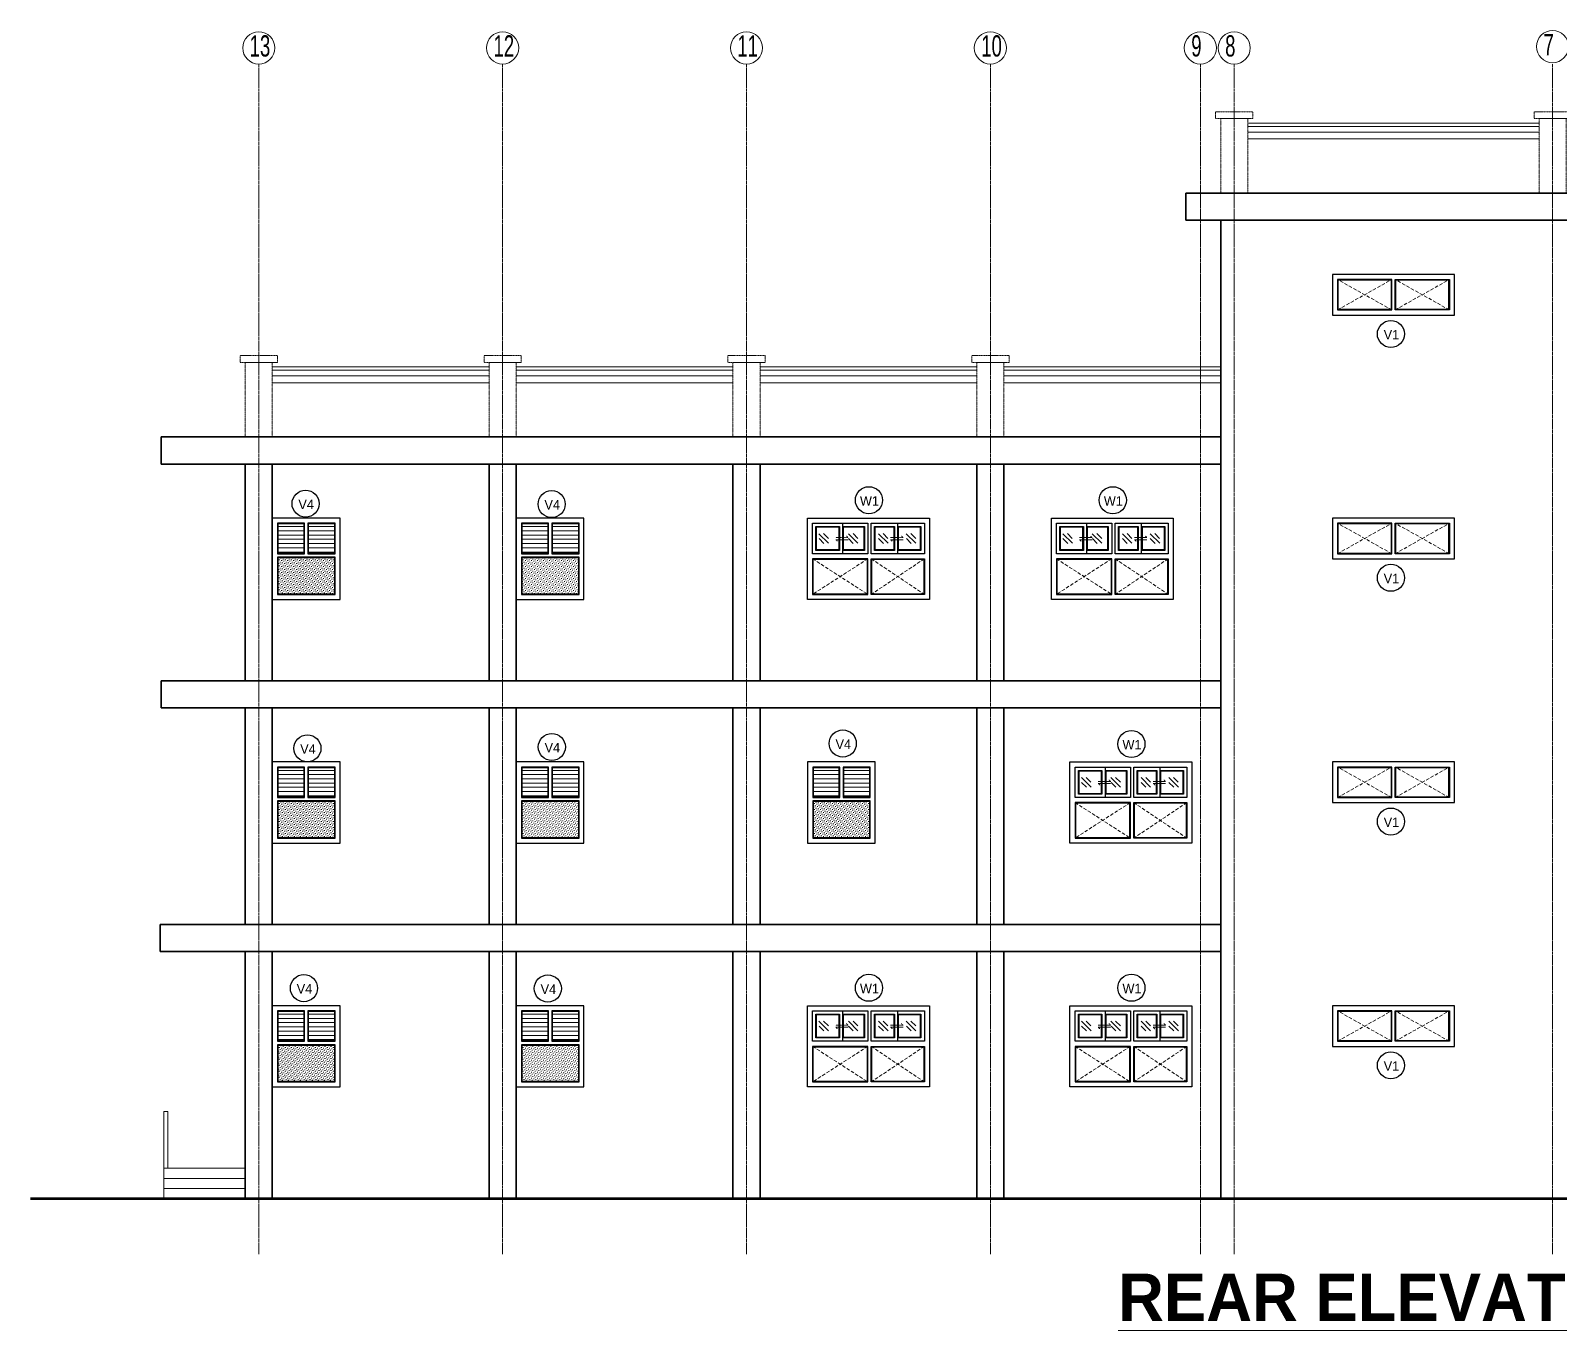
# Model space of a CAD drawing. Header units: inches. Extents: x -3071 to 2534411, y -17796 to 388172.
# Drawn here: x 1809925 to 1832493, y 161786 to 180982 of the extents above; entities that cross this region are included whole.
import ezdxf
from ezdxf.enums import TextEntityAlignment as Align

# ---------------------------------------------------------------- set-up
doc = ezdxf.new("R2010")
doc.units = ezdxf.units.IN
doc.header["$MEASUREMENT"] = 0
for name, pattern in [('ACAD_ISO08W100', [36, 24, -3, 6, -3]), ('DASHED', [0.75, 0.5, -0.25]), ('HIDDEN2', [0.1875, 0.125, -0.0625]), ('TRAZOS1', [0.15, 0.1, -0.05])]:
    doc.linetypes.add(name, pattern=pattern)
for name, color, linetype, lineweight in [('001-Archi- door window elevation', 92, 'Continuous', 25), ('001-Archi-hatch', 9, 'Continuous', 0), ('001-Archi-Opening Tags', 14, 'Continuous', 25), ('A .8 boundary line', 10, 'Continuous', 53), ('A 0.13 Text', 6, 'Continuous', 13), ('A 0.13 window elevation', 253, 'Continuous', 13), ('A 0.13parapet partition', 230, 'Continuous', 13), ('A 0.18 steps', 6, 'Continuous', 18), ('A 0.35 front line elevation', 112, 'Continuous', 35), ('A 0.9 RAILING', 100, 'Continuous', 9), ('cen', 50, 'ACAD_ISO08W100', 5), ('Grid Tag', 6, 'Continuous', 20)]:
    doc.layers.add(name, color=color, linetype=linetype, lineweight=lineweight)
doc.styles.add('Archi 100', font='GOTHIC.TTF', dxfattribs={"height": 200})
doc.styles.add('CG', font='GOTHIC.TTF', dxfattribs={"height": 40})
doc.styles.get("Standard").update_dxf_attribs({"font": 'GOTHIC.TTF'})

# ---------------------------------------------------------------- blocks, each defined once
blk = doc.blocks.new('window tag')
blk.add_circle((0, 0), 200)
at = {"style": 'Archi 100', "flags": 1}
for tag, p in [('WIDTH', (15, 174.5)), ('HEIGHT', (-4.5, -348.5))]:
    blk.add_attdef(tag, p, '', height=200, dxfattribs=at)
at = {"style": 'Archi 100'}
blk.add_attdef('SYMBOL', text='', height=200, dxfattribs=at).set_placement((8, -10.5), align=Align.MIDDLE_CENTER)
blk = doc.blocks.new('grid')
at = {"layer": 'Grid Tag', "linetype": 'Continuous', "ltscale": 30}
blk.add_circle((51, 48), 264, dxfattribs=at)
blk.add_attdef('GRID', (-143, -93), '', height=200)

msp = doc.modelspace()

# ---------------------------------------------------------------- hatches: boundary and pattern name
at = {"layer": '001-Archi-hatch'}
h = msp.add_hatch(dxfattribs=at)
h.set_pattern_fill('ANSI31', color=256, scale=500, angle=135)
h.set_pattern_definition([(180, (1482351.63, 75906.495), (-1e-14, -62.5), [])])
h.paths.add_polyline_path([(1813958.5, 173696.19), (1813580.93, 173696.19), (1813580.93, 173266.19), (1813958.5, 173266.19)])
h = msp.add_hatch(dxfattribs=at)
h.set_pattern_fill('ANSI31', color=256, scale=500, angle=135)
h.set_pattern_definition([(180, (1482354.066, 75906.495), (-1e-14, -62.5), [])])
h.paths.add_polyline_path([(1814410.93, 173696.19), (1814028.5, 173696.19), (1814028.5, 173266.19), (1814410.93, 173266.19)])
h = msp.add_hatch(dxfattribs=at)
h.set_pattern_fill('ANSI31', color=256, scale=500, angle=135)
h.set_pattern_definition([(180, (1485951.63, 75906.495), (-1e-14, -62.5), [])])
h.paths.add_polyline_path([(1817558.5, 173696.19), (1817180.93, 173696.19), (1817180.93, 173266.19), (1817558.5, 173266.19)])
h = msp.add_hatch(dxfattribs=at)
h.set_pattern_fill('ANSI31', color=256, scale=500, angle=135)
h.set_pattern_definition([(180, (1485954.066, 75906.495), (-1e-14, -62.5), [])])
h.paths.add_polyline_path([(1818010.93, 173696.19), (1817628.5, 173696.19), (1817628.5, 173266.19), (1818010.93, 173266.19)])
h = msp.add_hatch(dxfattribs=at)
h.set_pattern_fill('DOTS', color=256, scale=500, angle=45)
h.set_pattern_definition([(45, (1475346.39, 75906.495), (-11.0485435, 33.1456304), [0, -31.25])])
h.paths.add_polyline_path([(1813580.93, 172666.19), (1814405.69, 172666.19), (1814405.69, 173196.19), (1813580.93, 173196.19)])
h = msp.add_hatch(dxfattribs=at)
h.set_pattern_fill('DOTS', color=256, scale=500, angle=45)
h.set_pattern_definition([(45, (1478946.39, 75906.495), (-11.0485435, 33.1456304), [0, -31.25])])
h.paths.add_polyline_path([(1817180.93, 172666.19), (1818005.69, 172666.19), (1818005.69, 173196.19), (1817180.93, 173196.19)])
h = msp.add_hatch(dxfattribs=at)
h.set_pattern_fill('ANSI31', color=256, scale=500, angle=135)
h.set_pattern_definition([(180, (1482351.63, 72306.495), (-1e-14, -62.5), [])])
h.paths.add_polyline_path([(1813958.5, 170096.19), (1813580.93, 170096.19), (1813580.93, 169666.19), (1813958.5, 169666.19)])
h = msp.add_hatch(dxfattribs=at)
h.set_pattern_fill('ANSI31', color=256, scale=500, angle=135)
h.set_pattern_definition([(180, (1482354.066, 72306.495), (-1e-14, -62.5), [])])
h.paths.add_polyline_path([(1814410.93, 170096.19), (1814028.5, 170096.19), (1814028.5, 169666.19), (1814410.93, 169666.19)])
h = msp.add_hatch(dxfattribs=at)
h.set_pattern_fill('ANSI31', color=256, scale=500, angle=135)
h.set_pattern_definition([(180, (1485951.63, 72306.495), (-1e-14, -62.5), [])])
h.paths.add_polyline_path([(1817558.5, 170096.19), (1817180.93, 170096.19), (1817180.93, 169666.19), (1817558.5, 169666.19)])
h = msp.add_hatch(dxfattribs=at)
h.set_pattern_fill('ANSI31', color=256, scale=500, angle=135)
h.set_pattern_definition([(180, (1485954.066, 72306.495), (-1e-14, -62.5), [])])
h.paths.add_polyline_path([(1818010.93, 170096.19), (1817628.5, 170096.19), (1817628.5, 169666.19), (1818010.93, 169666.19)])
h = msp.add_hatch(dxfattribs=at)
h.set_pattern_fill('ANSI31', color=256, scale=500, angle=135)
h.set_pattern_definition([(180, (1490251.69, 72306.495), (-1e-14, -62.5), [])])
h.paths.add_polyline_path([(1821858.56, 170096.19), (1821480.99, 170096.19), (1821480.99, 169666.19), (1821858.56, 169666.19)])
h = msp.add_hatch(dxfattribs=at)
h.set_pattern_fill('ANSI31', color=256, scale=500, angle=135)
h.set_pattern_definition([(180, (1490254.125, 72306.495), (-1e-14, -62.5), [])])
h.paths.add_polyline_path([(1822310.99, 170096.19), (1821928.56, 170096.19), (1821928.56, 169666.19), (1822310.99, 169666.19)])
h = msp.add_hatch(dxfattribs=at)
h.set_pattern_fill('DOTS', color=256, scale=500, angle=45)
h.set_pattern_definition([(45, (1475346.39, 72306.495), (-11.0485435, 33.1456304), [0, -31.25])])
h.paths.add_polyline_path([(1813580.93, 169066.19), (1814405.69, 169066.19), (1814405.69, 169596.19), (1813580.93, 169596.19)])
h = msp.add_hatch(dxfattribs=at)
h.set_pattern_fill('DOTS', color=256, scale=500, angle=45)
h.set_pattern_definition([(45, (1478946.39, 72306.495), (-11.0485435, 33.1456304), [0, -31.25])])
h.paths.add_polyline_path([(1817180.93, 169066.19), (1818005.69, 169066.19), (1818005.69, 169596.19), (1817180.93, 169596.19)])
h = msp.add_hatch(dxfattribs=at)
h.set_pattern_fill('DOTS', color=256, scale=500, angle=45)
h.set_pattern_definition([(45, (1483246.448, 72306.495), (-11.0485435, 33.1456304), [0, -31.25])])
h.paths.add_polyline_path([(1821480.99, 169066.19), (1822305.75, 169066.19), (1822305.75, 169596.19), (1821480.99, 169596.19)])
h = msp.add_hatch(dxfattribs=at)
h.set_pattern_fill('ANSI31', color=256, scale=500, angle=135)
h.set_pattern_definition([(180, (1482351.63, 68706.495), (-1e-14, -62.5), [])])
h.paths.add_polyline_path([(1813958.5, 166496.19), (1813580.93, 166496.19), (1813580.93, 166066.19), (1813958.5, 166066.19)])
h = msp.add_hatch(dxfattribs=at)
h.set_pattern_fill('ANSI31', color=256, scale=500, angle=135)
h.set_pattern_definition([(180, (1482354.066, 68706.495), (-1e-14, -62.5), [])])
h.paths.add_polyline_path([(1814410.93, 166496.19), (1814028.5, 166496.19), (1814028.5, 166066.19), (1814410.93, 166066.19)])
h = msp.add_hatch(dxfattribs=at)
h.set_pattern_fill('ANSI31', color=256, scale=500, angle=135)
h.set_pattern_definition([(180, (1485951.63, 68706.495), (-1e-14, -62.5), [])])
h.paths.add_polyline_path([(1817558.5, 166496.19), (1817180.93, 166496.19), (1817180.93, 166066.19), (1817558.5, 166066.19)])
h = msp.add_hatch(dxfattribs=at)
h.set_pattern_fill('ANSI31', color=256, scale=500, angle=135)
h.set_pattern_definition([(180, (1485954.066, 68706.495), (-1e-14, -62.5), [])])
h.paths.add_polyline_path([(1818010.93, 166496.19), (1817628.5, 166496.19), (1817628.5, 166066.19), (1818010.93, 166066.19)])
h = msp.add_hatch(dxfattribs=at)
h.set_pattern_fill('DOTS', color=256, scale=500, angle=45)
h.set_pattern_definition([(45, (1475346.39, 68706.495), (-11.0485435, 33.1456304), [0, -31.25])])
h.paths.add_polyline_path([(1813580.93, 165466.19), (1814405.69, 165466.19), (1814405.69, 165996.19), (1813580.93, 165996.19)])
h = msp.add_hatch(dxfattribs=at)
h.set_pattern_fill('DOTS', color=256, scale=500, angle=45)
h.set_pattern_definition([(45, (1478946.39, 68706.495), (-11.0485435, 33.1456304), [0, -31.25])])
h.paths.add_polyline_path([(1817180.93, 165466.19), (1818005.69, 165466.19), (1818005.69, 165996.19), (1817180.93, 165996.19)])

# ---------------------------------------------------------------- linework, layer by layer
at = {"layer": '001-Archi- door window elevation'}
for points in [[(1829143.48, 176781.19), (1830943.48, 176781.19), (1830943.48, 177381.19), (1829143.48, 177381.19)], [(1829218.48, 176856.19), (1830018.48, 176856.19), (1830018.48, 177306.19), (1829218.48, 177306.19)], [(1830068.48, 177306.19), (1830868.48, 177306.19), (1830868.48, 176856.19), (1830068.48, 176856.19)], [(1813493.5, 172581.19), (1814493.5, 172581.19), (1814493.5, 173781.19), (1813493.5, 173781.19)], [(1817093.5, 172581.19), (1818093.5, 172581.19), (1818093.5, 173781.19), (1817093.5, 173781.19)], [(1821393.56, 173781.19), (1823193.56, 173781.19), (1823193.56, 172581.19), (1821393.56, 172581.19)], [(1824993.56, 173781.19), (1826793.56, 173781.19), (1826793.56, 172581.19), (1824993.56, 172581.19)], [(1829143.48, 173181.19), (1830943.48, 173181.19), (1830943.48, 173781.19), (1829143.48, 173781.19)], [(1813968.5, 173706.19), (1813570.93, 173706.19), (1813570.93, 173256.19), (1813968.5, 173256.19)], [(1814420.93, 173706.19), (1814018.5, 173706.19), (1814018.5, 173256.19), (1814420.93, 173256.19)], [(1817568.5, 173706.19), (1817170.93, 173706.19), (1817170.93, 173256.19), (1817568.5, 173256.19)], [(1818020.93, 173706.19), (1817618.5, 173706.19), (1817618.5, 173256.19), (1818020.93, 173256.19)], [(1821865.47, 173306.19), (1821518.56, 173306.19), (1821518.56, 173656.19), (1821865.47, 173656.19)], [(1822234.3, 173306.19), (1821915.47, 173306.19), (1821915.47, 173656.19), (1822234.3, 173656.19)], [(1822676.43, 173306.19), (1822384.3, 173306.19), (1822384.3, 173656.19), (1822676.43, 173656.19)], [(1823068.56, 173306.19), (1822726.43, 173306.19), (1822726.43, 173656.19), (1823068.56, 173656.19)], [(1825465.47, 173306.19), (1825118.56, 173306.19), (1825118.56, 173656.19), (1825465.47, 173656.19)], [(1825834.3, 173306.19), (1825515.47, 173306.19), (1825515.47, 173656.19), (1825834.3, 173656.19)], [(1826276.43, 173306.19), (1825984.3, 173306.19), (1825984.3, 173656.19), (1826276.43, 173656.19)], [(1826668.56, 173306.19), (1826326.43, 173306.19), (1826326.43, 173656.19), (1826668.56, 173656.19)], [(1829218.48, 173256.19), (1830018.48, 173256.19), (1830018.48, 173706.19), (1829218.48, 173706.19)], [(1830068.48, 173706.19), (1830868.48, 173706.19), (1830868.48, 173256.19), (1830068.48, 173256.19)], [(1813570.93, 172656.19), (1814420.93, 172656.19), (1814420.93, 173206.19), (1813570.93, 173206.19)], [(1817170.93, 172656.19), (1818020.93, 172656.19), (1818020.93, 173206.19), (1817170.93, 173206.19)], [(1822284.3, 173181.19), (1821468.56, 173181.19), (1821468.56, 172656.19), (1822284.3, 172656.19)], [(1822334.3, 173181.19), (1823118.56, 173181.19), (1823118.56, 172656.19), (1822334.3, 172656.19)], [(1825884.3, 173181.19), (1825068.56, 173181.19), (1825068.56, 172656.19), (1825884.3, 172656.19)], [(1825934.3, 173181.19), (1826718.56, 173181.19), (1826718.56, 172656.19), (1825934.3, 172656.19)], [(1813493.5, 168981.19), (1814493.5, 168981.19), (1814493.5, 170181.19), (1813493.5, 170181.19)], [(1817093.5, 168981.19), (1818093.5, 168981.19), (1818093.5, 170181.19), (1817093.5, 170181.19)], [(1821393.56, 168981.19), (1822393.56, 168981.19), (1822393.56, 170181.19), (1821393.56, 170181.19)], [(1825268.63, 170181.19), (1827068.63, 170181.19), (1827068.63, 168981.19), (1825268.63, 168981.19)], [(1829143.48, 169581.19), (1830943.48, 169581.19), (1830943.48, 170181.19), (1829143.48, 170181.19)], [(1813968.5, 170106.19), (1813570.93, 170106.19), (1813570.93, 169656.19), (1813968.5, 169656.19)], [(1814420.93, 170106.19), (1814018.5, 170106.19), (1814018.5, 169656.19), (1814420.93, 169656.19)], [(1817568.5, 170106.19), (1817170.93, 170106.19), (1817170.93, 169656.19), (1817568.5, 169656.19)], [(1818020.93, 170106.19), (1817618.5, 170106.19), (1817618.5, 169656.19), (1818020.93, 169656.19)], [(1821868.56, 170106.19), (1821470.99, 170106.19), (1821470.99, 169656.19), (1821868.56, 169656.19)], [(1822320.99, 170106.19), (1821918.56, 170106.19), (1821918.56, 169656.19), (1822320.99, 169656.19)], [(1825740.55, 169706.19), (1825393.63, 169706.19), (1825393.63, 170056.19), (1825740.55, 170056.19)], [(1826109.38, 169706.19), (1825790.55, 169706.19), (1825790.55, 170056.19), (1826109.38, 170056.19)], [(1826551.51, 169706.19), (1826259.38, 169706.19), (1826259.38, 170056.19), (1826551.51, 170056.19)], [(1826943.63, 169706.19), (1826601.51, 169706.19), (1826601.51, 170056.19), (1826943.63, 170056.19)], [(1829218.48, 169656.19), (1830018.48, 169656.19), (1830018.48, 170106.19), (1829218.48, 170106.19)], [(1830068.48, 170106.19), (1830868.48, 170106.19), (1830868.48, 169656.19), (1830068.48, 169656.19)], [(1813570.93, 169056.19), (1814420.93, 169056.19), (1814420.93, 169606.19), (1813570.93, 169606.19)], [(1817170.93, 169056.19), (1818020.93, 169056.19), (1818020.93, 169606.19), (1817170.93, 169606.19)], [(1821470.99, 169056.19), (1822320.99, 169056.19), (1822320.99, 169606.19), (1821470.99, 169606.19)], [(1826159.38, 169581.19), (1825343.63, 169581.19), (1825343.63, 169056.19), (1826159.38, 169056.19)], [(1826209.38, 169581.19), (1826993.63, 169581.19), (1826993.63, 169056.19), (1826209.38, 169056.19)], [(1813493.5, 165381.19), (1814493.5, 165381.19), (1814493.5, 166581.19), (1813493.5, 166581.19)], [(1817093.5, 165381.19), (1818093.5, 165381.19), (1818093.5, 166581.19), (1817093.5, 166581.19)], [(1821393.56, 166581.19), (1823193.56, 166581.19), (1823193.56, 165381.19), (1821393.56, 165381.19)], [(1825268.63, 166581.19), (1827068.63, 166581.19), (1827068.63, 165381.19), (1825268.63, 165381.19)], [(1829143.48, 165981.19), (1830943.48, 165981.19), (1830943.48, 166581.19), (1829143.48, 166581.19)], [(1813968.5, 166506.19), (1813570.93, 166506.19), (1813570.93, 166056.19), (1813968.5, 166056.19)], [(1814420.93, 166506.19), (1814018.5, 166506.19), (1814018.5, 166056.19), (1814420.93, 166056.19)], [(1817568.5, 166506.19), (1817170.93, 166506.19), (1817170.93, 166056.19), (1817568.5, 166056.19)], [(1818020.93, 166506.19), (1817618.5, 166506.19), (1817618.5, 166056.19), (1818020.93, 166056.19)], [(1821865.47, 166106.19), (1821518.56, 166106.19), (1821518.56, 166456.19), (1821865.47, 166456.19)], [(1822234.3, 166106.19), (1821915.47, 166106.19), (1821915.47, 166456.19), (1822234.3, 166456.19)], [(1822676.43, 166106.19), (1822384.3, 166106.19), (1822384.3, 166456.19), (1822676.43, 166456.19)], [(1823068.56, 166106.19), (1822726.43, 166106.19), (1822726.43, 166456.19), (1823068.56, 166456.19)], [(1825740.55, 166106.19), (1825393.63, 166106.19), (1825393.63, 166456.19), (1825740.55, 166456.19)], [(1826109.38, 166106.19), (1825790.55, 166106.19), (1825790.55, 166456.19), (1826109.38, 166456.19)], [(1826551.51, 166106.19), (1826259.38, 166106.19), (1826259.38, 166456.19), (1826551.51, 166456.19)], [(1826943.63, 166106.19), (1826601.51, 166106.19), (1826601.51, 166456.19), (1826943.63, 166456.19)], [(1829218.48, 166056.19), (1830018.48, 166056.19), (1830018.48, 166506.19), (1829218.48, 166506.19)], [(1830068.48, 166506.19), (1830868.48, 166506.19), (1830868.48, 166056.19), (1830068.48, 166056.19)], [(1813570.93, 165456.19), (1814420.93, 165456.19), (1814420.93, 166006.19), (1813570.93, 166006.19)], [(1817170.93, 165456.19), (1818020.93, 165456.19), (1818020.93, 166006.19), (1817170.93, 166006.19)], [(1822284.3, 165981.19), (1821468.56, 165981.19), (1821468.56, 165456.19), (1822284.3, 165456.19)], [(1822334.3, 165981.19), (1823118.56, 165981.19), (1823118.56, 165456.19), (1822334.3, 165456.19)], [(1826159.38, 165981.19), (1825343.63, 165981.19), (1825343.63, 165456.19), (1826159.38, 165456.19)], [(1826209.38, 165981.19), (1826993.63, 165981.19), (1826993.63, 165456.19), (1826209.38, 165456.19)]]:
    msp.add_lwpolyline(points, close=True, dxfattribs=at)
for points in [[(1822284.3, 173256.19), (1821468.56, 173256.19), (1821468.56, 173706.19), (1822284.3, 173706.19), (1822284.3, 173256.19)], [(1821915.47, 173256.19), (1821915.47, 173706.19)], [(1822334.3, 173706.19), (1823118.56, 173706.19), (1823118.56, 173256.19), (1822334.3, 173256.19), (1822334.3, 173706.19), (1822334.3, 173706.19)], [(1822726.43, 173256.19), (1822726.43, 173706.19)], [(1825884.3, 173256.19), (1825068.56, 173256.19), (1825068.56, 173706.19), (1825884.3, 173706.19), (1825884.3, 173256.19)], [(1825515.47, 173256.19), (1825515.47, 173706.19)], [(1825934.3, 173706.19), (1826718.56, 173706.19), (1826718.56, 173256.19), (1825934.3, 173256.19), (1825934.3, 173706.19), (1825934.3, 173706.19)], [(1826326.43, 173256.19), (1826326.43, 173706.19)], [(1826159.38, 169656.19), (1825343.63, 169656.19), (1825343.63, 170106.19), (1826159.38, 170106.19), (1826159.38, 169656.19)], [(1825790.55, 169656.19), (1825790.55, 170106.19)], [(1826209.38, 170106.19), (1826993.63, 170106.19), (1826993.63, 169656.19), (1826209.38, 169656.19), (1826209.38, 170106.19), (1826209.38, 170106.19)], [(1826601.51, 169656.19), (1826601.51, 170106.19)], [(1822284.3, 166056.19), (1821468.56, 166056.19), (1821468.56, 166506.19), (1822284.3, 166506.19), (1822284.3, 166056.19)], [(1821915.47, 166056.19), (1821915.47, 166506.19)], [(1822334.3, 166506.19), (1823118.56, 166506.19), (1823118.56, 166056.19), (1822334.3, 166056.19), (1822334.3, 166506.19), (1822334.3, 166506.19)], [(1822726.43, 166056.19), (1822726.43, 166506.19)], [(1826159.38, 166056.19), (1825343.63, 166056.19), (1825343.63, 166506.19), (1826159.38, 166506.19), (1826159.38, 166056.19)], [(1825790.55, 166056.19), (1825790.55, 166506.19)], [(1826209.38, 166506.19), (1826993.63, 166506.19), (1826993.63, 166056.19), (1826209.38, 166056.19), (1826209.38, 166506.19), (1826209.38, 166506.19)], [(1826601.51, 166056.19), (1826601.51, 166506.19)]]:
    msp.add_lwpolyline(points, dxfattribs=at)
at = {"layer": '001-Archi-hatch', "linetype": 'TRAZOS1', "ltscale": 500}
for p, q in [((1829218.48, 176856.19), (1830018.48, 177306.19)), ((1830018.48, 176856.19), (1829218.48, 177306.19)), ((1830068.48, 176856.19), (1830868.48, 177306.19)), ((1830868.48, 176856.19), (1830068.48, 177306.19)), ((1829218.48, 173256.19), (1830018.48, 173706.19)), ((1830018.48, 173256.19), (1829218.48, 173706.19)), ((1830068.48, 173256.19), (1830868.48, 173706.19)), ((1830868.48, 173256.19), (1830068.48, 173706.19)), ((1821468.56, 173181.19), (1822284.3, 172656.19)), ((1822284.3, 173181.19), (1821468.56, 172656.19)), ((1822334.3, 173181.19), (1823118.56, 172656.19)), ((1823118.56, 173181.19), (1822334.3, 172656.19)), ((1825068.56, 173181.19), (1825884.3, 172656.19)), ((1825884.3, 173181.19), (1825068.56, 172656.19)), ((1825934.3, 173181.19), (1826718.56, 172656.19)), ((1826718.56, 173181.19), (1825934.3, 172656.19)), ((1829218.48, 169656.19), (1830018.48, 170106.19)), ((1830018.48, 169656.19), (1829218.48, 170106.19)), ((1830068.48, 169656.19), (1830868.48, 170106.19)), ((1830868.48, 169656.19), (1830068.48, 170106.19)), ((1825343.63, 169581.19), (1826159.38, 169056.19)), ((1826159.38, 169581.19), (1825343.63, 169056.19)), ((1826209.38, 169581.19), (1826993.63, 169056.19)), ((1826993.63, 169581.19), (1826209.38, 169056.19)), ((1829218.48, 166056.19), (1830018.48, 166506.19)), ((1830018.48, 166056.19), (1829218.48, 166506.19)), ((1830068.48, 166056.19), (1830868.48, 166506.19)), ((1830868.48, 166056.19), (1830068.48, 166506.19)), ((1821468.56, 165981.19), (1822284.3, 165456.19)), ((1822284.3, 165981.19), (1821468.56, 165456.19)), ((1822334.3, 165981.19), (1823118.56, 165456.19)), ((1823118.56, 165981.19), (1822334.3, 165456.19)), ((1825343.63, 165981.19), (1826159.38, 165456.19)), ((1826159.38, 165981.19), (1825343.63, 165456.19)), ((1826209.38, 165981.19), (1826993.63, 165456.19)), ((1826993.63, 165981.19), (1826209.38, 165456.19))]:
    msp.add_line(p, q, dxfattribs=at)
at = {"layer": '001-Archi-hatch'}
for p, q in [((1821704.54, 173410.39), (1821562.93, 173551.99)), ((1821564.76, 173479.45), (1821635.57, 173408.65)), ((1821631.9, 173553.73), (1821702.71, 173482.93)), ((1822138.75, 173410.39), (1821997.15, 173551.99)), ((1821998.98, 173479.45), (1822069.78, 173408.65)), ((1822066.12, 173553.73), (1822136.92, 173482.93)), ((1822583.72, 173410.39), (1822442.12, 173551.99)), ((1822443.95, 173479.45), (1822514.75, 173408.65)), ((1822511.09, 173553.73), (1822581.89, 173482.93)), ((1822993.76, 173410.39), (1822852.16, 173551.99)), ((1822853.99, 173479.45), (1822924.79, 173408.65)), ((1822921.13, 173553.73), (1822991.93, 173482.93)), ((1825304.54, 173410.39), (1825162.93, 173551.99)), ((1825164.76, 173479.45), (1825235.57, 173408.65)), ((1825231.9, 173553.73), (1825302.71, 173482.93)), ((1825738.75, 173410.39), (1825597.15, 173551.99)), ((1825598.98, 173479.45), (1825669.78, 173408.65)), ((1825666.12, 173553.73), (1825736.92, 173482.93)), ((1826183.72, 173410.39), (1826042.12, 173551.99)), ((1826043.95, 173479.45), (1826114.75, 173408.65)), ((1826111.09, 173553.73), (1826181.89, 173482.93)), ((1826593.76, 173410.39), (1826452.16, 173551.99)), ((1826453.99, 173479.45), (1826524.79, 173408.65)), ((1826521.13, 173553.73), (1826591.93, 173482.93)), ((1825579.61, 169810.39), (1825438.01, 169951.99)), ((1825506.98, 169953.73), (1825577.78, 169882.93)), ((1826013.83, 169810.39), (1825872.23, 169951.99)), ((1825941.2, 169953.73), (1826012, 169882.93)), ((1826458.8, 169810.39), (1826317.2, 169951.99)), ((1826386.17, 169953.73), (1826456.97, 169882.93)), ((1826868.84, 169810.39), (1826727.24, 169951.99)), ((1826796.21, 169953.73), (1826867.01, 169882.93)), ((1825439.84, 169879.45), (1825510.64, 169808.65)), ((1825874.06, 169879.45), (1825944.86, 169808.65)), ((1826319.03, 169879.45), (1826389.83, 169808.65)), ((1826729.07, 169879.45), (1826799.87, 169808.65)), ((1821704.54, 166210.39), (1821562.93, 166351.99)), ((1821631.9, 166353.73), (1821702.71, 166282.93)), ((1822138.75, 166210.39), (1821997.15, 166351.99)), ((1822066.12, 166353.73), (1822136.92, 166282.93)), ((1822583.72, 166210.39), (1822442.12, 166351.99)), ((1822511.09, 166353.73), (1822581.89, 166282.93)), ((1822993.76, 166210.39), (1822852.16, 166351.99)), ((1822921.13, 166353.73), (1822991.93, 166282.93)), ((1825579.61, 166210.39), (1825438.01, 166351.99)), ((1825506.98, 166353.73), (1825577.78, 166282.93)), ((1826013.83, 166210.39), (1825872.23, 166351.99)), ((1825941.2, 166353.73), (1826012, 166282.93)), ((1826458.8, 166210.39), (1826317.2, 166351.99)), ((1826386.17, 166353.73), (1826456.97, 166282.93)), ((1826868.84, 166210.39), (1826727.24, 166351.99)), ((1826796.21, 166353.73), (1826867.01, 166282.93)), ((1821564.76, 166279.45), (1821635.57, 166208.65)), ((1821998.98, 166279.45), (1822069.78, 166208.65)), ((1822443.95, 166279.45), (1822514.75, 166208.65)), ((1822853.99, 166279.45), (1822924.79, 166208.65)), ((1825439.84, 166279.45), (1825510.64, 166208.65)), ((1825874.06, 166279.45), (1825944.86, 166208.65)), ((1826319.03, 166279.45), (1826389.83, 166208.65)), ((1826729.07, 166279.45), (1826799.87, 166208.65))]:
    msp.add_line(p, q, dxfattribs=at)
for points in [[(1829228.48, 176866.19), (1830008.48, 176866.19), (1830008.48, 177296.19), (1829228.48, 177296.19)], [(1830078.48, 177296.19), (1830858.48, 177296.19), (1830858.48, 176866.19), (1830078.48, 176866.19)], [(1813958.5, 173696.19), (1813580.93, 173696.19), (1813580.93, 173266.19), (1813958.5, 173266.19)], [(1814410.93, 173696.19), (1814028.5, 173696.19), (1814028.5, 173266.19), (1814410.93, 173266.19)], [(1817558.5, 173696.19), (1817180.93, 173696.19), (1817180.93, 173266.19), (1817558.5, 173266.19)], [(1818010.93, 173696.19), (1817628.5, 173696.19), (1817628.5, 173266.19), (1818010.93, 173266.19)], [(1821855.47, 173316.19), (1821528.56, 173316.19), (1821528.56, 173646.19), (1821855.47, 173646.19)], [(1822224.3, 173316.19), (1821925.47, 173316.19), (1821925.47, 173646.19), (1822224.3, 173646.19)], [(1822666.43, 173316.19), (1822394.3, 173316.19), (1822394.3, 173646.19), (1822666.43, 173646.19)], [(1823058.56, 173316.19), (1822736.43, 173316.19), (1822736.43, 173646.19), (1823058.56, 173646.19)], [(1825455.47, 173316.19), (1825128.56, 173316.19), (1825128.56, 173646.19), (1825455.47, 173646.19)], [(1825824.3, 173316.19), (1825525.47, 173316.19), (1825525.47, 173646.19), (1825824.3, 173646.19)], [(1826266.43, 173316.19), (1825994.3, 173316.19), (1825994.3, 173646.19), (1826266.43, 173646.19)], [(1826658.56, 173316.19), (1826336.43, 173316.19), (1826336.43, 173646.19), (1826658.56, 173646.19)], [(1829228.48, 173266.19), (1830008.48, 173266.19), (1830008.48, 173696.19), (1829228.48, 173696.19)], [(1830078.48, 173696.19), (1830858.48, 173696.19), (1830858.48, 173266.19), (1830078.48, 173266.19)], [(1813580.93, 172666.19), (1814410.93, 172666.19), (1814410.93, 173196.19), (1813580.93, 173196.19)], [(1817180.93, 172666.19), (1818010.93, 172666.19), (1818010.93, 173196.19), (1817180.93, 173196.19)], [(1822274.3, 173171.19), (1821478.56, 173171.19), (1821478.56, 172666.19), (1822274.3, 172666.19)], [(1822344.3, 173171.19), (1823108.56, 173171.19), (1823108.56, 172666.19), (1822344.3, 172666.19)], [(1825874.3, 173171.19), (1825078.56, 173171.19), (1825078.56, 172666.19), (1825874.3, 172666.19)], [(1825944.3, 173171.19), (1826708.56, 173171.19), (1826708.56, 172666.19), (1825944.3, 172666.19)], [(1813958.5, 170096.19), (1813580.93, 170096.19), (1813580.93, 169666.19), (1813958.5, 169666.19)], [(1814410.93, 170096.19), (1814028.5, 170096.19), (1814028.5, 169666.19), (1814410.93, 169666.19)], [(1817558.5, 170096.19), (1817180.93, 170096.19), (1817180.93, 169666.19), (1817558.5, 169666.19)], [(1818010.93, 170096.19), (1817628.5, 170096.19), (1817628.5, 169666.19), (1818010.93, 169666.19)], [(1821858.56, 170096.19), (1821480.99, 170096.19), (1821480.99, 169666.19), (1821858.56, 169666.19)], [(1822310.99, 170096.19), (1821928.56, 170096.19), (1821928.56, 169666.19), (1822310.99, 169666.19)], [(1825730.55, 169716.19), (1825403.63, 169716.19), (1825403.63, 170046.19), (1825730.55, 170046.19)], [(1826099.38, 169716.19), (1825800.55, 169716.19), (1825800.55, 170046.19), (1826099.38, 170046.19)], [(1826541.51, 169716.19), (1826269.38, 169716.19), (1826269.38, 170046.19), (1826541.51, 170046.19)], [(1826933.63, 169716.19), (1826611.51, 169716.19), (1826611.51, 170046.19), (1826933.63, 170046.19)], [(1829228.48, 169666.19), (1830008.48, 169666.19), (1830008.48, 170096.19), (1829228.48, 170096.19)], [(1830078.48, 170096.19), (1830858.48, 170096.19), (1830858.48, 169666.19), (1830078.48, 169666.19)], [(1813580.93, 169066.19), (1814410.93, 169066.19), (1814410.93, 169596.19), (1813580.93, 169596.19)], [(1817180.93, 169066.19), (1818010.93, 169066.19), (1818010.93, 169596.19), (1817180.93, 169596.19)], [(1821480.99, 169066.19), (1822310.99, 169066.19), (1822310.99, 169596.19), (1821480.99, 169596.19)], [(1826149.38, 169571.19), (1825353.63, 169571.19), (1825353.63, 169066.19), (1826149.38, 169066.19)], [(1826219.38, 169571.19), (1826983.63, 169571.19), (1826983.63, 169066.19), (1826219.38, 169066.19)], [(1813958.5, 166496.19), (1813580.93, 166496.19), (1813580.93, 166066.19), (1813958.5, 166066.19)], [(1814410.93, 166496.19), (1814028.5, 166496.19), (1814028.5, 166066.19), (1814410.93, 166066.19)], [(1817558.5, 166496.19), (1817180.93, 166496.19), (1817180.93, 166066.19), (1817558.5, 166066.19)], [(1818010.93, 166496.19), (1817628.5, 166496.19), (1817628.5, 166066.19), (1818010.93, 166066.19)], [(1821855.47, 166116.19), (1821528.56, 166116.19), (1821528.56, 166446.19), (1821855.47, 166446.19)], [(1822224.3, 166116.19), (1821925.47, 166116.19), (1821925.47, 166446.19), (1822224.3, 166446.19)], [(1822666.43, 166116.19), (1822394.3, 166116.19), (1822394.3, 166446.19), (1822666.43, 166446.19)], [(1823058.56, 166116.19), (1822736.43, 166116.19), (1822736.43, 166446.19), (1823058.56, 166446.19)], [(1825730.55, 166116.19), (1825403.63, 166116.19), (1825403.63, 166446.19), (1825730.55, 166446.19)], [(1826099.38, 166116.19), (1825800.55, 166116.19), (1825800.55, 166446.19), (1826099.38, 166446.19)], [(1826541.51, 166116.19), (1826269.38, 166116.19), (1826269.38, 166446.19), (1826541.51, 166446.19)], [(1826933.63, 166116.19), (1826611.51, 166116.19), (1826611.51, 166446.19), (1826933.63, 166446.19)], [(1829228.48, 166066.19), (1830008.48, 166066.19), (1830008.48, 166496.19), (1829228.48, 166496.19)], [(1830078.48, 166496.19), (1830858.48, 166496.19), (1830858.48, 166066.19), (1830078.48, 166066.19)], [(1813580.93, 165466.19), (1814410.93, 165466.19), (1814410.93, 165996.19), (1813580.93, 165996.19)], [(1817180.93, 165466.19), (1818010.93, 165466.19), (1818010.93, 165996.19), (1817180.93, 165996.19)], [(1822274.3, 165971.19), (1821478.56, 165971.19), (1821478.56, 165466.19), (1822274.3, 165466.19)], [(1822344.3, 165971.19), (1823108.56, 165971.19), (1823108.56, 165466.19), (1822344.3, 165466.19)], [(1826149.38, 165971.19), (1825353.63, 165971.19), (1825353.63, 165466.19), (1826149.38, 165466.19)], [(1826219.38, 165971.19), (1826983.63, 165971.19), (1826983.63, 165466.19), (1826219.38, 165466.19)]]:
    msp.add_lwpolyline(points, close=True, dxfattribs=at)
at = {"layer": '001-Archi-hatch', "linetype": 'HIDDEN2', "ltscale": 5}
for points in [[(1821971.09, 173516.8), (1821994.25, 173493.64), (1821810.29, 173493.64)], [(1821833.45, 173440.48), (1821810.29, 173463.64), (1821994.25, 173463.64)], [(1822782.05, 173516.8), (1822805.21, 173493.64), (1822621.25, 173493.64)], [(1822644.4, 173440.48), (1822621.25, 173463.64), (1822805.21, 173463.64)], [(1825571.09, 173516.8), (1825594.25, 173493.64), (1825410.29, 173493.64)], [(1825433.45, 173440.48), (1825410.29, 173463.64), (1825594.25, 173463.64)], [(1826382.05, 173516.8), (1826405.21, 173493.64), (1826221.25, 173493.64)], [(1826244.41, 173440.48), (1826221.25, 173463.64), (1826405.21, 173463.64)], [(1825846.17, 169916.8), (1825869.33, 169893.64), (1825685.36, 169893.64)], [(1825708.52, 169840.48), (1825685.36, 169863.64), (1825869.33, 169863.64)], [(1826657.13, 169916.8), (1826680.29, 169893.64), (1826496.32, 169893.64)], [(1826519.48, 169840.48), (1826496.32, 169863.64), (1826680.29, 169863.64)], [(1821971.09, 166316.8), (1821994.25, 166293.64), (1821810.29, 166293.64)], [(1821833.45, 166240.48), (1821810.29, 166263.64), (1821994.25, 166263.64)], [(1822782.05, 166316.8), (1822805.21, 166293.64), (1822621.25, 166293.64)], [(1822644.4, 166240.48), (1822621.25, 166263.64), (1822805.21, 166263.64)], [(1825846.17, 166316.8), (1825869.33, 166293.64), (1825685.36, 166293.64)], [(1825708.52, 166240.48), (1825685.36, 166263.64), (1825869.33, 166263.64)], [(1826657.13, 166316.8), (1826680.29, 166293.64), (1826496.32, 166293.64)], [(1826519.48, 166240.48), (1826496.32, 166263.64), (1826680.29, 166263.64)]]:
    msp.add_lwpolyline(points, dxfattribs=at)
at = {"layer": 'A .8 boundary line'}
for p, q in [((1861460.38, 163731.19), (1809924.7, 163731.19)), ((1854251.79, 163731.19), (1813482.89, 163731.19))]:
    msp.add_line(p, q, dxfattribs=at)
at = {"layer": 'A 0.13 window elevation', "ltscale": 20}
for p, q in [((1813813.4, 170981.19), (1816373.59, 170981.19)), ((1824504.32, 170981.19), (1827064.52, 170981.19)), ((1817467.5, 167381.19), (1820027.69, 167381.19))]:
    msp.add_line(p, q, dxfattribs=at)
at = {"layer": 'A 0.13 window elevation', "linetype": 'DASHED', "ltscale": 0.005}
for points in [[(1827968.5, 179781.19), (1827418.5, 179781.19), (1827418.5, 179681.19), (1827968.5, 179681.19)], [(1827893.5, 179681.19), (1827493.5, 179681.19), (1827493.5, 178581.19), (1827893.5, 178581.19)], [(1832668.5, 179781.19), (1832118.5, 179781.19), (1832118.5, 179681.19), (1832668.5, 179681.19)], [(1832593.5, 179681.19), (1832193.5, 179681.19), (1832193.5, 178581.19), (1832593.5, 178581.19)], [(1813568.5, 176181.19), (1813018.5, 176181.19), (1813018.5, 176081.19), (1813568.5, 176081.19)], [(1813493.5, 176081.19), (1813093.5, 176081.19), (1813093.5, 174981.19), (1813493.5, 174981.19)], [(1817168.5, 176181.19), (1816618.5, 176181.19), (1816618.5, 176081.19), (1817168.5, 176081.19)], [(1817093.5, 176081.19), (1816693.5, 176081.19), (1816693.5, 174981.19), (1817093.5, 174981.19)], [(1820768.5, 176181.19), (1820218.5, 176181.19), (1820218.5, 176081.19), (1820768.5, 176081.19)], [(1820693.5, 176081.19), (1820293.5, 176081.19), (1820293.5, 174981.19), (1820693.5, 174981.19)], [(1824368.5, 176181.19), (1823818.5, 176181.19), (1823818.5, 176081.19), (1824368.5, 176081.19)], [(1824293.5, 176081.19), (1823893.5, 176081.19), (1823893.5, 174981.19), (1824293.5, 174981.19)]]:
    msp.add_lwpolyline(points, close=True, dxfattribs=at)
at = {"layer": 'A 0.13parapet partition', "ltscale": 20}
for p, q in [((1827893.5, 179481.19), (1832193.5, 179481.19)), ((1827893.5, 179381.19), (1832193.5, 179381.19)), ((1813493.5, 175881.19), (1816693.5, 175881.19)), ((1817093.5, 175881.19), (1820293.5, 175881.19)), ((1820693.5, 175881.19), (1823893.5, 175881.19)), ((1824293.5, 175881.19), (1827493.5, 175881.19)), ((1813493.5, 175781.19), (1816693.5, 175781.19)), ((1817093.5, 175781.19), (1820293.5, 175781.19)), ((1820693.5, 175781.19), (1823893.5, 175781.19)), ((1824293.5, 175781.19), (1827493.5, 175781.19)), ((1811893.5, 164181.19), (1811893.5, 165021.52)), ((1811893.5, 165021.52), (1811948.5, 165021.52)), ((1811948.5, 164181.19), (1811948.5, 165021.52))]:
    msp.add_line(p, q, dxfattribs=at)
at = {"layer": 'A 0.18 steps', "ltscale": 20}
for p, q in [((1811893.5, 164181.19), (1813093.5, 164181.19)), ((1811893.5, 164181.19), (1811893.5, 163731.19)), ((1811893.5, 164031.19), (1813093.5, 164031.19)), ((1811893.5, 163881.19), (1813093.5, 163881.19))]:
    msp.add_line(p, q, dxfattribs=at)
at = {"layer": 'A 0.35 front line elevation'}
for p, q in [((1826978.5, 178581.19), (1826978.5, 178181.19)), ((1826978.5, 178581.19), (1833108.5, 178581.19)), ((1826978.5, 178181.19), (1833108.5, 178181.19)), ((1827493.5, 163731.19), (1827493.5, 178183.59)), ((1827493.5, 178183.59), (1827493.5, 163731.19)), ((1827493.5, 171381.19), (1827493.5, 178181.19)), ((1811854.28, 174981.19), (1827493.5, 174981.19)), ((1811854.28, 174581.19), (1811854.28, 174981.19)), ((1827493.5, 174581.19), (1811854.28, 174581.19)), ((1813093.5, 174581.19), (1813093.5, 171381.19)), ((1813493.5, 174581.19), (1813493.5, 171381.19)), ((1816693.5, 174581.19), (1816693.5, 171381.19)), ((1817093.5, 174581.19), (1817093.5, 171381.19)), ((1820293.5, 174581.19), (1820293.5, 171381.19)), ((1820693.5, 174581.19), (1820693.5, 171381.19)), ((1823893.5, 174581.19), (1823893.5, 171381.19)), ((1824293.5, 174581.19), (1824293.5, 171381.19)), ((1813093.5, 171381.19), (1813093.5, 174381.19)), ((1811854.28, 171381.19), (1827493.5, 171381.19)), ((1811854.28, 170981.19), (1811854.28, 171381.19)), ((1827493.5, 171381.19), (1827493.5, 170781.19)), ((1827493.5, 170981.19), (1811854.28, 170981.19)), ((1813093.5, 170981.19), (1813093.5, 167781.19)), ((1813493.5, 170981.19), (1813493.5, 167781.19)), ((1816693.5, 170981.19), (1816693.5, 167781.19)), ((1817093.5, 170981.19), (1817093.5, 167781.19)), ((1820293.5, 170981.19), (1820293.5, 167781.19)), ((1820693.5, 170981.19), (1820693.5, 167781.19)), ((1823893.5, 170981.19), (1823893.5, 167781.19)), ((1824293.5, 170981.19), (1824293.5, 167781.19)), ((1813093.5, 167781.19), (1813093.5, 170781.19)), ((1811837.67, 167381.19), (1811837.67, 167781.19)), ((1811837.67, 167781.19), (1827493.5, 167781.19)), ((1811837.67, 167381.19), (1827493.5, 167381.19)), ((1813093.5, 163731.19), (1813093.5, 167381.19)), ((1813093.5, 167381.19), (1813093.5, 163731.19)), ((1813493.5, 167381.19), (1813493.5, 163731.19)), ((1816693.5, 167381.19), (1816693.5, 163731.19)), ((1817093.5, 167381.19), (1817093.5, 163731.19)), ((1820293.5, 167381.19), (1820293.5, 163731.19)), ((1820693.5, 167381.19), (1820693.5, 163731.19)), ((1823893.5, 167381.19), (1823893.5, 163731.19)), ((1824293.5, 167381.19), (1824293.5, 163731.19))]:
    msp.add_line(p, q, dxfattribs=at)
at = {"layer": 'A 0.9 RAILING', "ltscale": 20}
for p, q in [((1832193.5, 179616.19), (1827893.5, 179616.19)), ((1827893.5, 179566.19), (1832193.5, 179566.19)), ((1816693.5, 176016.19), (1813493.5, 176016.19)), ((1813493.5, 175966.19), (1816693.5, 175966.19)), ((1820293.5, 176016.19), (1817093.5, 176016.19)), ((1817093.5, 175966.19), (1820293.5, 175966.19)), ((1823893.5, 176016.19), (1820693.5, 176016.19)), ((1820693.5, 175966.19), (1823893.5, 175966.19)), ((1827493.5, 176016.19), (1824293.5, 176016.19)), ((1824293.5, 175966.19), (1827493.5, 175966.19))]:
    msp.add_line(p, q, dxfattribs=at)
at = {"layer": 'cen', "ltscale": 2}
for p, q in [((1813293.5, 180487.97), (1813293.5, 162913.45)), ((1816893.5, 180487.97), (1816893.5, 162913.45)), ((1820493.5, 180487.97), (1820493.5, 162913.45)), ((1824093.5, 180487.97), (1824093.5, 162913.45)), ((1827193.5, 180487.97), (1827193.5, 162913.45)), ((1827693.5, 180487.97), (1827693.5, 162913.45)), ((1832393.5, 180487.97), (1832393.5, 162913.45))]:
    msp.add_line(p, q, dxfattribs=at)

# ---------------------------------------------------------------- block references
ref = msp.add_blockref('grid', (1813247.27, 180682.16), dxfattribs=dict(xscale=0.8987445155798923, yscale=0.8987445155798923, zscale=0.8987445155798923))
ref.add_attrib('GRID', '13', (1813158.74, 180598.38), dxfattribs={"height": 314.561, "width": 0.65})
ref = msp.add_blockref('grid', (1816847.27, 180682.16), dxfattribs=dict(xscale=0.8987445155798923, yscale=0.8987445155798923, zscale=0.8987445155798923))
ref.add_attrib('GRID', '12', (1816758.74, 180598.38), dxfattribs={"height": 314.561, "width": 0.65})
ref = msp.add_blockref('grid', (1820447.27, 180682.16), dxfattribs=dict(xscale=0.8987445155798923, yscale=0.8987445155798923, zscale=0.8987445155798923))
ref.add_attrib('GRID', '11', (1820358.74, 180598.38), dxfattribs={"height": 314.561, "width": 0.65})
ref = msp.add_blockref('grid', (1824047.27, 180682.16), dxfattribs=dict(xscale=0.8987445155798923, yscale=0.8987445155798923, zscale=0.8987445155798923))
ref.add_attrib('GRID', '10', (1823958.74, 180598.38), dxfattribs={"height": 314.561, "width": 0.65})
ref = msp.add_blockref('grid', (1827147.27, 180682.16), dxfattribs=dict(xscale=0.8987445155798923, yscale=0.8987445155798923, zscale=0.8987445155798923))
ref.add_attrib('GRID', '9', (1827058.74, 180598.38), dxfattribs={"height": 314.56, "width": 0.65})
ref = msp.add_blockref('grid', (1827647.27, 180682.16), dxfattribs=dict(xscale=0.8987445155798923, yscale=0.8987445155798923, zscale=0.8987445155798923))
ref.add_attrib('GRID', '8', (1827558.74, 180598.38), dxfattribs={"height": 314.56, "width": 0.65})
ref = msp.add_blockref('grid', (1832347.27, 180701.56), dxfattribs=dict(xscale=0.8987445155798923, yscale=0.8987445155798923, zscale=0.8987445155798923))
ref.add_attrib('GRID', '7', (1832258.74, 180617.78), dxfattribs={"height": 314.56, "width": 0.65})
at = {"layer": '001-Archi-Opening Tags'}
ref = msp.add_blockref('window tag', (1830005.98, 176501.1), dxfattribs=at)
ref.add_attrib('SYMBOL', 'V1', dxfattribs={"layer": '0', "height": 140, "style": 'CG'}).set_placement((1830013.98, 176490.6), align=Align.MIDDLE_CENTER)
ref = msp.add_blockref('window tag', (1822300.51, 174046.34), dxfattribs=at)
ref.add_attrib('SYMBOL', 'W1', dxfattribs={"layer": '0', "height": 140, "style": 'CG'}).set_placement((1822308.51, 174035.84), align=Align.MIDDLE_CENTER)
ref = msp.add_blockref('window tag', (1825900.51, 174046.34), dxfattribs=at)
ref.add_attrib('SYMBOL', 'W1', dxfattribs={"layer": '0', "height": 140, "style": 'CG'}).set_placement((1825908.51, 174035.84), align=Align.MIDDLE_CENTER)
ref = msp.add_blockref('window tag', (1813984.55, 173994.77), dxfattribs=at)
ref.add_attrib('SYMBOL', 'V4', dxfattribs={"layer": '0', "height": 140, "style": 'CG'}).set_placement((1813992.55, 173984.27), align=Align.MIDDLE_CENTER)
ref = msp.add_blockref('window tag', (1817616.83, 173989.04), dxfattribs=at)
ref.add_attrib('SYMBOL', 'V4', dxfattribs={"layer": '0', "height": 140, "style": 'CG'}).set_placement((1817624.83, 173978.54), align=Align.MIDDLE_CENTER)
ref = msp.add_blockref('window tag', (1830005.98, 172901.1), dxfattribs=at)
ref.add_attrib('SYMBOL', 'V1', dxfattribs={"layer": '0', "height": 140, "style": 'CG'}).set_placement((1830013.98, 172890.6), align=Align.MIDDLE_CENTER)
ref = msp.add_blockref('window tag', (1821914.25, 170453.87), dxfattribs=at)
ref.add_attrib('SYMBOL', 'V4', dxfattribs={"layer": '0', "height": 140, "style": 'CG'}).set_placement((1821922.25, 170443.37), align=Align.MIDDLE_CENTER)
ref = msp.add_blockref('window tag', (1826175.58, 170446.34), dxfattribs=at)
ref.add_attrib('SYMBOL', 'W1', dxfattribs={"layer": '0', "height": 140, "style": 'CG'}).set_placement((1826183.58, 170435.84), align=Align.MIDDLE_CENTER)
ref = msp.add_blockref('window tag', (1814011.48, 170382.78), dxfattribs=at)
ref.add_attrib('SYMBOL', 'V4', dxfattribs={"layer": '0', "height": 140, "style": 'CG'}).set_placement((1814019.48, 170372.28), align=Align.MIDDLE_CENTER)
ref = msp.add_blockref('window tag', (1817619.47, 170402.92), dxfattribs=at)
ref.add_attrib('SYMBOL', 'V4', dxfattribs={"layer": '0', "height": 140, "style": 'CG'}).set_placement((1817627.47, 170392.42), align=Align.MIDDLE_CENTER)
ref = msp.add_blockref('window tag', (1830005.98, 169301.1), dxfattribs=at)
ref.add_attrib('SYMBOL', 'V1', dxfattribs={"layer": '0', "height": 140, "style": 'CG'}).set_placement((1830013.98, 169290.6), align=Align.MIDDLE_CENTER)
ref = msp.add_blockref('window tag', (1813959.97, 166841.26), dxfattribs=at)
ref.add_attrib('SYMBOL', 'V4', dxfattribs={"layer": '0', "height": 140, "style": 'CG'}).set_placement((1813967.97, 166830.76), align=Align.MIDDLE_CENTER)
ref = msp.add_blockref('window tag', (1817560.61, 166835.68), dxfattribs=at)
ref.add_attrib('SYMBOL', 'V4', dxfattribs={"layer": '0', "height": 140, "style": 'CG'}).set_placement((1817568.61, 166825.18), align=Align.MIDDLE_CENTER)
ref = msp.add_blockref('window tag', (1822300.51, 166846.34), dxfattribs=at)
ref.add_attrib('SYMBOL', 'W1', dxfattribs={"layer": '0', "height": 140, "style": 'CG'}).set_placement((1822308.51, 166835.84), align=Align.MIDDLE_CENTER)
ref = msp.add_blockref('window tag', (1826175.58, 166846.34), dxfattribs=at)
ref.add_attrib('SYMBOL', 'W1', dxfattribs={"layer": '0', "height": 140, "style": 'CG'}).set_placement((1826183.58, 166835.84), align=Align.MIDDLE_CENTER)
ref = msp.add_blockref('window tag', (1830005.98, 165701.1), dxfattribs=at)
ref.add_attrib('SYMBOL', 'V1', dxfattribs={"layer": '0', "height": 140, "style": 'CG'}).set_placement((1830013.98, 165690.6), align=Align.MIDDLE_CENTER)

# ---------------------------------------------------------------- texts
at = {"layer": 'A 0.13 Text', "insert": (1830113.71, 162271.29), "char_height": 700, "width": 13056.4847, "attachment_point": 5, "style": 'CG'}
msp.add_mtext('{\\fCentury Gothic|b1|i0|c0|p34;\\LREAR ELEVATION}', dxfattribs=at)

doc.saveas('drawing.dxf')
